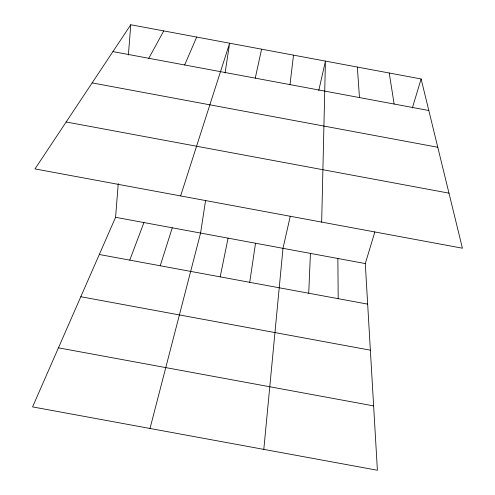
<?xml version="1.0" encoding="UTF-8"?>
<svg xmlns="http://www.w3.org/2000/svg" width="495" height="495" viewBox="0 0 495 495"><rect width="100%" height="100%" fill="white"/><g stroke="black" fill="none" stroke-linecap="round" stroke-linejoin="round"><path stroke-width="0.74" d="M321.67 222.094L325.438 61.102L318.774 90.492M308.719 293.232L310.433 253.403M374.857 231.926L365.291 263.569L377.394 470.25L32.583 406.896L115.583 217.305L118.249 183.546M128.384 54.982L130.767 24.75L421.115 78.965L462.417 248.205L34.99 168.913L130.767 24.75M263.804 449.38L282.992 248.323L290.268 216.235M290.008 84.62L293.516 55.137M249.715 282.317L255.531 243.237M205.567 200.518L200.586 233.058L150.016 428.472M225.07 73.013L229.631 43.207L180.619 195.933M220.201 276.86L228.065 238.144M255.265 78.142L261.583 49.178M412.354 107.941L421.115 78.965M160.225 265.765L172.266 227.805M129.77 260.135L143.934 222.558M184.66 64.975L196.694 37.057M148.809 58.286L163.74 30.907M58.441 347.83L373.626 405.888M66.163 121.987L448.984 193.155M115.583 217.305L365.291 263.569M99.303 254.498L367.667 304.134M80.815 296.728L370.359 350.182M112.934 51.598L428.812 110.509M92.138 82.9L437.784 147.269M389.237 73.013L394.138 104.043M357.347 67.06L359.45 97.571M337.868 258.489L338.196 298.683"/></g></svg>
